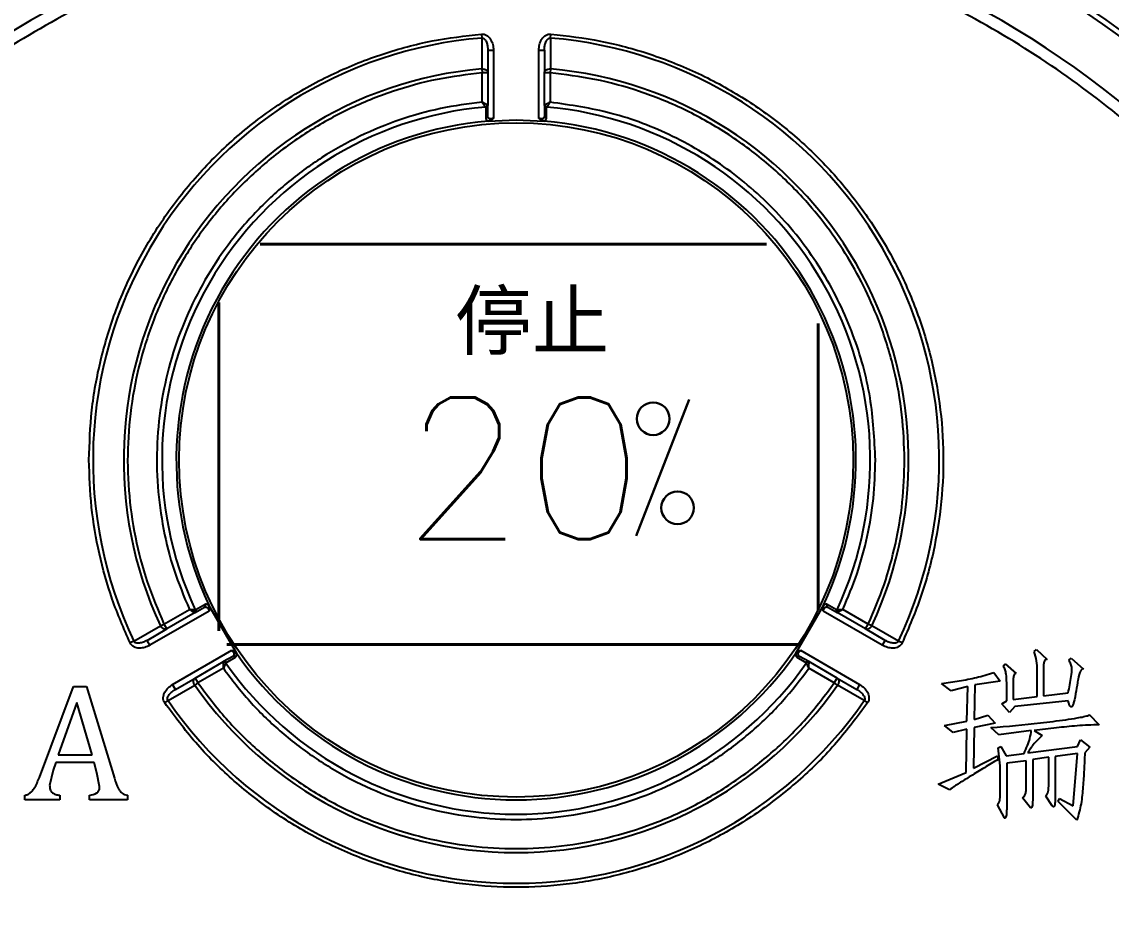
# Model space of a CAD drawing. Header units: millimetres. Extents: x 1561 to 4606, y 513 to 2666.
# Drawn here: x 2348.9 to 2445.1, y 2244.3 to 2324 of the extents above; entities that cross this region are included whole.
import ezdxf

# ---------------------------------------------------------------- set-up
doc = ezdxf.new("R2010")
doc.units = ezdxf.units.MM
for name, color, linetype, lineweight in [('AM_5', 3, 'Continuous', 25), ('DIM', 4, 'Continuous', 13), ('标注', 3, 'Continuous', 13), ('粗实线', 7, 'Continuous', 40)]:
    doc.layers.add(name, color=color, linetype=linetype, lineweight=lineweight)
doc.styles.add('01', font='txt.shx')
doc.styles.add('SLDTEXTSTYLE1', font='txt.shx', dxfattribs={"width": 0.7, "bigfont": 'gbcbig.shx'})
doc.dimstyles.new('SLDDIMSTYLE12$0', dxfattribs={"dimtxt": 12, "dimasz": 10, "dimexe": 0, "dimexo": 0.0625, "dimgap": 0.875, "dimtad": 1, "dimdec": 1, "dimlfac": 1.8, "dimrnd": 1e-09, "dimzin": 12, "dimdsep": 46, "dimtxsty": 'SLDTEXTSTYLE1', "dimcen": 0.09, "dimdle": 8.16, "dimclrd": 3, "dimclre": 3, "dimadec": 0, "dimazin": 3, "dimtfac": 1, "dimtdec": 1, "dimtofl": 0, "dimtmove": 0, "dimatfit": 3, "dimfxl": 0, "dimfrac": 2, "dimtolj": 1, "dimlwd": 5, "dimlwe": 5, "dimarcsym": 0})

# ---------------------------------------------------------------- blocks, each defined once
blk = doc.blocks.new('*D50')
at = {"layer": 'AM_5', "color": 3, "lineweight": 5, "transparency": 16777216}
blk.add_line((2500.807, 2466.011), (2106.407, 2466.011), dxfattribs=at)
at = {"layer": 'AM_5', "color": 3, "linetype": 'Continuous', "lineweight": 5, "transparency": 16777216}
for p, q in [((2106.407, 2456.011), (2106.407, 2142.226)), ((2512.483, 2132.226), (2106.407, 2132.226))]:
    blk.add_line(p, q, dxfattribs=at)
at = {"layer": 'AM_5', "color": 3, "transparency": 16777216}
for points in [[(2104.741, 2456.011), (2108.074, 2456.011), (2106.407, 2466.011)], [(2104.741, 2142.226), (2108.074, 2142.226), (2106.407, 2132.226)]]:
    blk.add_solid(points, dxfattribs=at)
at = {"layer": 'Defpoints', "color": 0, "transparency": 16777216}
for p in [(2500.869, 2466.011), (2106.407, 2132.226), (2512.545, 2132.226)]:
    blk.add_point(p, dxfattribs=at)
at = {"layer": 'AM_5', "color": 0, "transparency": 16777216, "insert": (2091.818, 2299.119), "char_height": 12, "attachment_point": 5, "rotation": 90, "style": 'SLDTEXTSTYLE1'}
blk.add_mtext('\\A1;{\\H2.28571x;335}', dxfattribs=at)

msp = doc.modelspace()

# ---------------------------------------------------------------- linework, layer by layer
at = {"color": 7, "linetype": 'Continuous', "lineweight": 25}
for p, q in [((2389.469, 2322.949), (2389.497, 2322.596)), ((2389.497, 2322.596), (2389.495, 2319.879)), ((2395.555, 2322.596), (2395.583, 2322.949)), ((2395.555, 2322.596), (2395.557, 2319.879)), ((2390.026, 2321.534), (2390.026, 2319.527)), ((2390.026, 2321.534), (2390.526, 2321.534)), ((2390.526, 2321.534), (2390.526, 2315.499)), ((2394.526, 2315.499), (2394.526, 2321.534)), ((2394.526, 2321.534), (2395.026, 2321.534)), ((2395.026, 2321.534), (2395.026, 2319.527)), ((2389.495, 2319.879), (2389.526, 2319.527)), ((2395.557, 2319.879), (2395.526, 2319.527)), ((2389.526, 2316.941), (2389.526, 2319.527)), ((2390.026, 2319.527), (2389.526, 2319.527)), ((2390.026, 2319.527), (2390.026, 2316.636)), ((2395.026, 2316.636), (2395.026, 2319.527)), ((2395.526, 2319.527), (2395.026, 2319.527)), ((2395.526, 2319.527), (2395.526, 2316.941)), ((2389.842, 2316.455), (2389.842, 2315.519)), ((2390.026, 2315.7), (2390.026, 2316.636)), ((2395.026, 2316.636), (2395.026, 2315.7)), ((2395.21, 2315.519), (2395.211, 2316.455)), ((2390.053, 2315.264), (2392.526, 2315.366)), ((2392.526, 2315.366), (2395, 2315.264)), ((2365.071, 2272.613), (2364.26, 2272.146)), ((2367.87, 2268.275), (2365.397, 2272.559)), ((2419.655, 2272.559), (2417.182, 2268.275)), ((2420.793, 2272.146), (2419.982, 2272.613)), ((2365.43, 2272.031), (2360.203, 2269.013)), ((2361.441, 2270.883), (2363.681, 2272.176)), ((2364.195, 2271.896), (2361.691, 2270.45)), ((2364.195, 2271.896), (2365.006, 2272.364)), ((2424.849, 2269.013), (2419.623, 2272.031)), ((2420.046, 2272.364), (2420.857, 2271.896)), ((2423.361, 2270.45), (2420.857, 2271.896)), ((2423.611, 2270.883), (2421.371, 2272.176)), ((2358.769, 2269.373), (2361.121, 2270.734)), ((2361.121, 2270.734), (2361.441, 2270.883)), ((2361.441, 2270.883), (2361.691, 2270.45)), ((2423.361, 2270.45), (2423.611, 2270.883)), ((2423.931, 2270.734), (2423.611, 2270.883)), ((2426.283, 2269.373), (2423.931, 2270.734)), ((2359.953, 2269.446), (2361.691, 2270.45)), ((2425.099, 2269.446), (2423.361, 2270.45)), ((2358.769, 2269.373), (2358.45, 2269.222)), ((2360.203, 2269.013), (2359.953, 2269.446)), ((2425.099, 2269.446), (2424.849, 2269.013)), ((2426.603, 2269.222), (2426.283, 2269.373)), ((2362.203, 2265.549), (2367.43, 2268.567)), ((2367.506, 2268.034), (2366.695, 2267.566)), ((2366.944, 2267.496), (2367.754, 2267.965)), ((2417.298, 2267.965), (2418.108, 2267.496)), ((2418.357, 2267.566), (2417.546, 2268.034)), ((2417.623, 2268.567), (2422.849, 2265.549)), ((2438.261, 2268.45), (2438.452, 2268.641)), ((2438.452, 2268.641), (2439.41, 2267.748)), ((2441.324, 2267.684), (2441.516, 2267.875)), ((2441.516, 2267.875), (2442.601, 2266.918)), ((2364.191, 2266.12), (2366.695, 2267.566)), ((2366.681, 2266.98), (2364.441, 2265.687)), ((2420.861, 2266.12), (2418.357, 2267.566)), ((2420.611, 2265.687), (2418.371, 2266.98)), ((2435.516, 2267.173), (2435.708, 2267.365)), ((2435.708, 2267.365), (2436.665, 2266.535)), ((2438.516, 2264.493), (2438.516, 2266.79)), ((2362.453, 2265.116), (2364.191, 2266.12)), ((2364.191, 2266.12), (2364.441, 2265.687)), ((2420.611, 2265.687), (2420.861, 2266.12)), ((2420.861, 2266.12), (2422.599, 2265.116)), ((2435.261, 2265.833), (2433.027, 2265.514)), ((2434.686, 2266.599), (2435.261, 2265.833)), ((2439.09, 2266.727), (2439.09, 2264.557)), ((2350.438, 2257.351), (2353.457, 2265.381)), ((2353.457, 2265.381), (2354.602, 2265.381)), ((2354.602, 2265.381), (2357.063, 2257.293)), ((2361.798, 2264.128), (2364.152, 2265.484)), ((2362.453, 2265.116), (2362.203, 2265.549)), ((2364.441, 2265.687), (2364.152, 2265.484)), ((2420.9, 2265.484), (2420.611, 2265.687)), ((2423.254, 2264.128), (2420.9, 2265.484)), ((2422.849, 2265.549), (2422.599, 2265.116)), ((2430.921, 2265.003), (2430.091, 2265.642)), ((2432.389, 2265.386), (2430.921, 2265.003)), ((2432.325, 2262.323), (2432.389, 2265.386)), ((2433.027, 2265.514), (2432.963, 2262.45)), ((2435.835, 2264.11), (2435.835, 2265.705)), ((2436.41, 2265.386), (2436.41, 2264.237)), ((2353.74, 2263.962), (2352.108, 2259.345)), ((2355.099, 2259.345), (2353.74, 2263.962)), ((2361.507, 2263.927), (2361.798, 2264.128)), ((2423.254, 2264.128), (2423.545, 2263.927)), ((2435.389, 2263.854), (2435.835, 2264.11)), ((2436.41, 2264.237), (2438.516, 2264.493)), ((2441.26, 2264.11), (2436.537, 2263.599)), ((2439.09, 2264.557), (2441.26, 2264.812)), ((2436.091, 2263.089), (2435.389, 2263.854)), ((2436.537, 2263.599), (2436.091, 2263.089)), ((2443.111, 2262.897), (2444.005, 2262.004)), ((2430.346, 2261.94), (2432.325, 2262.323)), ((2431.112, 2261.301), (2430.346, 2261.94)), ((2432.963, 2262.45), (2434.176, 2262.833)), ((2434.814, 2262.131), (2432.963, 2261.748)), ((2434.176, 2262.833), (2434.814, 2262.131)), ((2432.325, 2261.621), (2431.112, 2261.301)), ((2432.261, 2257.791), (2432.325, 2261.621)), ((2432.963, 2261.748), (2432.899, 2258.174)), ((2435.133, 2261.11), (2434.431, 2261.748)), ((2438.005, 2261.493), (2435.133, 2261.11)), ((2438.261, 2261.493), (2438.963, 2261.046)), ((2435.069, 2259.961), (2435.325, 2260.089)), ((2435.325, 2260.089), (2435.771, 2259.259)), ((2437.686, 2259.514), (2442.09, 2260.089)), ((2442.09, 2260.089), (2442.345, 2260.663)), ((2442.345, 2260.663), (2443.175, 2260.025)), ((2443.175, 2260.025), (2442.728, 2259.514)), ((2352.108, 2259.345), (2355.099, 2259.345)), ((2432.899, 2258.174), (2435.006, 2259.259)), ((2435.006, 2259.259), (2435.069, 2258.94)), ((2435.261, 2258.365), (2435.069, 2259.961)), ((2435.771, 2259.259), (2437.367, 2259.451)), ((2439.537, 2259.131), (2438.133, 2258.94)), ((2439.537, 2256.578), (2439.537, 2259.131)), ((2442.09, 2259.451), (2440.112, 2259.195)), ((2440.112, 2259.195), (2440.112, 2255.557)), ((2441.707, 2254.855), (2442.09, 2259.451)), ((2351.9, 2258.659), (2351.658, 2257.981)), ((2355.268, 2258.659), (2351.9, 2258.659)), ((2355.521, 2257.758), (2355.268, 2258.659)), ((2435.261, 2255.812), (2435.261, 2258.365)), ((2437.559, 2258.812), (2435.835, 2258.621)), ((2435.835, 2258.621), (2435.835, 2254.855)), ((2437.559, 2256.642), (2437.559, 2258.812)), ((2438.133, 2258.94), (2438.133, 2255.557)), ((2351.658, 2257.981), (2351.343, 2256.624)), ((2355.761, 2256.551), (2355.521, 2257.758)), ((2429.772, 2256.77), (2432.261, 2257.791)), ((2430.793, 2256.259), (2429.772, 2256.77)), ((2349.15, 2255.366), (2349.15, 2255.777)), ((2352.239, 2255.366), (2349.15, 2255.366)), ((2352.239, 2255.777), (2352.239, 2255.366)), ((2354.872, 2255.366), (2354.872, 2255.777)), ((2358.205, 2255.366), (2354.872, 2255.366)), ((2358.205, 2255.777), (2358.205, 2255.366)), ((2437.942, 2254.664), (2437.239, 2255.557)), ((2439.856, 2254.855), (2439.282, 2255.685)), ((2440.367, 2255.238), (2440.495, 2255.493)), ((2442.026, 2253.579), (2440.367, 2255.238)), ((2440.495, 2255.493), (2441.707, 2254.855)), ((2435.644, 2253.77), (2435.006, 2254.919))]:
    msp.add_line(p, q, dxfattribs=at)
for centre, radius in [((2392.526, 2250.366), 91.48), ((2392.526, 2285.366), 29.75)]:
    msp.add_circle(centre, radius, dxfattribs=at)
for centre, radius, start, end in [((2392.569, 2250.193), 99.998, 100.32817, 169.67428), ((2392.564, 2250.193), 99.998, 10.32572, 79.67183), ((2392.981, 2250.193), 99.998, 10.32572, 79.67183), ((2392.526, 2250.366), 90.341, 353.64897, 186.35103), ((2392.526, 2250.366), 89.875, 353.64897, 186.35103), ((2392.526, 2250.366), 85.319, 353.33017, 186.66983), ((2392.526, 2285.366), 37.354, 94.65071, 205.34929), ((2392.526, 2285.366), 37.354, 334.65071, 85.34929), ((2392.526, 2285.366), 34.646, 95.01875, 204.98125), ((2392.526, 2285.366), 34.646, 335.01875, 84.98125), ((2392.526, 2285.366), 31.264, 94.97704, 205.02296), ((2389.754, 2316.733), 0.229, 285.08166, 349.89538), ((2389.837, 2316.645), 0.19, 271.48927, 357.31228), ((2395.215, 2316.645), 0.19, 182.68772, 268.51073), ((2395.298, 2316.733), 0.229, 190.10462, 254.91834), ((2392.526, 2285.366), 31.264, 334.97704, 85.02296), ((2392.526, 2285.366), 30, 94.72923, 205.27077), ((2389.837, 2315.708), 0.189, 271.61698, 357.31954), ((2392.526, 2285.366), 30, 334.72923, 85.27077), ((2395.215, 2315.708), 0.189, 182.68018, 268.38303), ((2364.904, 2272.523), 0.189, 302.68018, 28.38303), ((2420.148, 2272.523), 0.189, 151.61698, 237.31954), ((2363.975, 2272.083), 0.229, 310.10462, 14.91834), ((2364.093, 2272.055), 0.19, 302.68772, 28.51073), ((2420.959, 2272.055), 0.19, 151.48927, 237.31228), ((2421.077, 2272.083), 0.229, 165.08166, 229.89538), ((2367.593, 2267.865), 0.189, 31.61705, 117.31843), ((2392.526, 2285.366), 30, 214.72923, 325.27077), ((2417.459, 2267.865), 0.189, 62.68018, 148.38303), ((2366.747, 2267.282), 0.229, 45.08166, 109.89538), ((2366.782, 2267.397), 0.19, 31.48927, 117.31228), ((2392.526, 2285.366), 31.264, 214.97704, 325.02296), ((2418.27, 2267.397), 0.19, 62.68772, 148.51073), ((2418.305, 2267.282), 0.229, 70.10462, 134.91834), ((2392.526, 2285.366), 34.646, 215.01875, 324.98125), ((2392.526, 2285.366), 37.354, 214.65071, 325.34929)]:
    msp.add_arc(centre, radius, start, end, dxfattribs=at)
for points in [[(2294.852, 2261.155), (2295.377, 2264.807), (2296.425, 2272.11), (2299.544, 2282.753), (2303.752, 2292.996), (2309.108, 2302.697), (2315.512, 2311.736), (2322.894, 2319.998), (2331.156, 2327.38), (2340.195, 2333.784), (2349.896, 2339.14), (2360.139, 2343.347), (2370.782, 2346.467), (2378.085, 2347.515), (2381.737, 2348.039)], [(2403.316, 2348.039), (2406.967, 2347.515), (2414.271, 2346.467), (2424.914, 2343.347), (2435.157, 2339.14), (2444.857, 2333.784), (2453.897, 2327.38), (2462.159, 2319.998), (2469.54, 2311.736), (2475.945, 2302.697), (2481.3, 2292.996), (2485.508, 2282.753), (2488.628, 2272.11), (2489.676, 2264.807), (2490.2, 2261.155)], [(2392.526, 2156.625), (2389.458, 2156.712), (2383.323, 2156.886), (2374.209, 2158.289), (2365.271, 2160.515), (2356.596, 2163.622), (2348.266, 2167.561), (2340.363, 2172.298), (2332.962, 2177.787), (2326.135, 2183.975), (2319.947, 2190.802), (2314.458, 2198.203), (2309.721, 2206.106), (2305.782, 2214.435), (2302.678, 2223.111), (2300.439, 2232.048), (2299.087, 2241.163), (2298.635, 2250.366), (2299.087, 2259.569), (2300.439, 2268.683), (2302.678, 2277.621), (2305.782, 2286.296), (2309.721, 2294.626), (2314.458, 2302.529), (2319.947, 2309.93), (2326.135, 2316.757), (2332.962, 2322.945), (2340.363, 2328.433), (2348.266, 2333.171), (2356.596, 2337.109), (2365.271, 2340.217), (2374.209, 2342.442), (2383.323, 2343.845), (2389.458, 2344.019), (2392.526, 2344.106)], [(2392.526, 2344.106), (2395.594, 2344.019), (2401.729, 2343.845), (2410.843, 2342.442), (2419.781, 2340.217), (2428.457, 2337.109), (2436.786, 2333.171), (2444.689, 2328.433), (2452.09, 2322.945), (2458.917, 2316.757), (2465.105, 2309.93), (2470.594, 2302.529), (2475.331, 2294.626), (2479.27, 2286.296), (2482.374, 2277.621), (2484.613, 2268.683), (2485.965, 2259.569), (2486.417, 2250.366), (2485.965, 2241.163), (2484.613, 2232.048), (2482.374, 2223.111), (2479.27, 2214.435), (2475.331, 2206.106), (2470.594, 2198.203), (2465.105, 2190.802), (2458.917, 2183.975), (2452.09, 2177.787), (2444.689, 2172.298), (2436.786, 2167.561), (2428.457, 2163.622), (2419.781, 2160.515), (2410.843, 2158.289), (2401.729, 2156.886), (2395.594, 2156.712), (2392.526, 2156.625)], [(2390.526, 2315.499), (2390.469, 2315.494), (2390.355, 2315.483), (2390.259, 2315.472), (2390.212, 2315.467)], [(2394.84, 2315.467), (2394.793, 2315.472), (2394.698, 2315.483), (2394.583, 2315.494), (2394.526, 2315.499)], [(2365.3, 2272.319), (2365.32, 2272.275), (2365.358, 2272.188), (2365.406, 2272.083), (2365.43, 2272.031)], [(2419.623, 2272.031), (2419.647, 2272.083), (2419.694, 2272.188), (2419.733, 2272.275), (2419.752, 2272.319)], [(2367.43, 2268.567), (2367.463, 2268.52), (2367.529, 2268.426), (2367.586, 2268.349), (2367.615, 2268.311)], [(2417.437, 2268.311), (2417.466, 2268.349), (2417.523, 2268.426), (2417.589, 2268.52), (2417.623, 2268.567)]]:
    msp.add_open_spline(points, degree=3, dxfattribs=at)
for points, knots in [([(2413.634, 2348.029), (2415.453, 2347.658), (2419.996, 2346.731), (2427.152, 2344.457), (2435.047, 2341.3), (2442.073, 2337.74), (2448.2, 2334.043), (2453.517, 2330.339), (2458.633, 2326.298), (2461.824, 2323.317), (2463.42, 2321.827)], [0, 0, 0, 0, 0.097589, 0.243722, 0.394103, 0.544483, 0.657403, 0.770324, 0.885162, 1, 1, 1, 1]), ([(2392.526, 2334.652), (2389.621, 2334.565), (2383.763, 2334.39), (2375.012, 2332.962), (2366.358, 2330.658), (2357.953, 2327.411), (2349.942, 2323.289), (2342.458, 2318.365), (2335.613, 2312.743), (2329.448, 2306.497), (2323.961, 2299.649), (2319.172, 2292.197), (2315.15, 2284.192), (2311.987, 2275.756), (2309.737, 2267.031), (2308.455, 2258.168), (2308.053, 2249.311), (2308.559, 2243.471), (2308.81, 2240.576)], [0, 0, 0, 0, 0.061282, 0.123596, 0.186618, 0.25, 0.313382, 0.376404, 0.438718, 0.5, 0.561282, 0.623596, 0.686618, 0.75, 0.813382, 0.876404, 0.938718, 1, 1, 1, 1]), ([(2476.242, 2240.576), (2476.493, 2243.471), (2477, 2249.311), (2476.598, 2258.168), (2475.315, 2267.031), (2473.065, 2275.756), (2469.902, 2284.192), (2465.881, 2292.197), (2461.091, 2299.649), (2455.604, 2306.497), (2449.44, 2312.743), (2442.594, 2318.365), (2435.11, 2323.289), (2427.099, 2327.411), (2418.694, 2330.658), (2410.041, 2332.962), (2401.29, 2334.39), (2395.431, 2334.565), (2392.526, 2334.652)], [0, 0, 0, 0, 0.061282, 0.123596, 0.186618, 0.25, 0.313382, 0.376404, 0.438718, 0.5, 0.561282, 0.623596, 0.686618, 0.75, 0.813382, 0.876404, 0.938718, 1, 1, 1, 1]), ([(2354.819, 2285.366), (2354.868, 2286.83), (2354.968, 2289.799), (2355.792, 2294.25), (2357.15, 2298.703), (2359.109, 2303.054), (2361.651, 2307.195), (2364.725, 2310.996), (2368.265, 2314.369), (2372.186, 2317.239), (2376.364, 2319.544), (2380.692, 2321.259), (2385.061, 2322.44), (2388.013, 2322.781), (2389.469, 2322.949)], [0, 0, 0, 0, 0.0782174, 0.1586088, 0.2410351, 0.3265141, 0.4128959, 0.5, 0.5870961, 0.6734776, 0.7589649, 0.8413829, 0.9217785, 1, 1, 1, 1]), ([(2389.469, 2322.949), (2389.55, 2322.947), (2389.716, 2322.945), (2389.94, 2322.836), (2390.132, 2322.676), (2390.329, 2322.413), (2390.492, 2322.025), (2390.515, 2321.698), (2390.526, 2321.534)], [0, 0, 0, 0, 0.122616, 0.250735, 0.37102, 0.501142, 0.75053, 1, 1, 1, 1]), ([(2389.497, 2322.596), (2389.519, 2322.597), (2389.561, 2322.599), (2389.646, 2322.573), (2389.741, 2322.503), (2389.833, 2322.383), (2389.933, 2322.182), (2390.01, 2321.895), (2390.021, 2321.656), (2390.026, 2321.534)], [0, 0, 0, 0, 0.04691, 0.093633, 0.194711, 0.311017, 0.43912, 0.713502, 1, 1, 1, 1]), ([(2394.526, 2321.534), (2394.537, 2321.698), (2394.56, 2322.026), (2394.723, 2322.413), (2394.921, 2322.677), (2395.112, 2322.836), (2395.337, 2322.945), (2395.502, 2322.947), (2395.583, 2322.949)], [0, 0, 0, 0, 0.249814, 0.499195, 0.628988, 0.749489, 0.877373, 1, 1, 1, 1]), ([(2395.026, 2321.534), (2395.032, 2321.656), (2395.042, 2321.895), (2395.12, 2322.183), (2395.219, 2322.383), (2395.311, 2322.503), (2395.407, 2322.573), (2395.491, 2322.599), (2395.534, 2322.597), (2395.555, 2322.596)], [0, 0, 0, 0, 0.286546, 0.561069, 0.68919, 0.805477, 0.906505, 0.953176, 1, 1, 1, 1]), ([(2395.583, 2322.949), (2397.053, 2322.779), (2400.026, 2322.435), (2404.405, 2321.243), (2408.678, 2319.545), (2412.74, 2317.309), (2416.497, 2314.595), (2419.869, 2311.465), (2422.794, 2308.002), (2425.257, 2304.263), (2427.264, 2300.261), (2428.8, 2295.996), (2429.825, 2291.511), (2430.297, 2286.9), (2430.202, 2282.265), (2429.537, 2277.715), (2428.379, 2273.326), (2427.19, 2270.58), (2426.603, 2269.222)], [0, 0, 0, 0, 0.060901, 0.123153, 0.186338, 0.25, 0.313662, 0.376847, 0.439099, 0.5, 0.560901, 0.623153, 0.686338, 0.75, 0.813662, 0.876847, 0.939099, 1, 1, 1, 1]), ([(2389.495, 2319.879), (2389.56, 2319.877), (2389.659, 2319.873), (2389.784, 2319.832), (2389.867, 2319.789), (2389.937, 2319.733), (2389.984, 2319.673), (2390.019, 2319.604), (2390.023, 2319.555), (2390.026, 2319.527)], [0, 0, 0, 0, 0.236257, 0.361841, 0.499462, 0.616062, 0.749747, 0.853458, 1, 1, 1, 1]), ([(2395.026, 2319.527), (2395.029, 2319.555), (2395.033, 2319.604), (2395.068, 2319.673), (2395.115, 2319.733), (2395.185, 2319.789), (2395.269, 2319.833), (2395.393, 2319.873), (2395.492, 2319.877), (2395.557, 2319.879)], [0, 0, 0, 0, 0.146576, 0.250253, 0.383985, 0.500537, 0.638173, 0.763762, 1, 1, 1, 1]), ([(2389.526, 2319.527), (2388.199, 2319.365), (2385.515, 2319.038), (2381.564, 2317.941), (2377.711, 2316.389), (2374.05, 2314.357), (2370.663, 2311.896), (2367.623, 2309.062), (2364.984, 2305.931), (2362.76, 2302.551), (2360.945, 2298.935), (2359.553, 2295.084), (2358.619, 2291.034), (2358.181, 2286.871), (2358.252, 2282.684), (2358.834, 2278.572), (2359.86, 2274.602), (2360.918, 2272.114), (2361.441, 2270.883)], [0, 0, 0, 0, 0.060923, 0.123178, 0.186353, 0.25, 0.313647, 0.376822, 0.439077, 0.5, 0.560923, 0.623178, 0.686353, 0.75, 0.813647, 0.876822, 0.939077, 1, 1, 1, 1]), ([(2426.819, 2285.366), (2426.774, 2286.692), (2426.684, 2289.383), (2425.941, 2293.415), (2424.506, 2298.141), (2421.959, 2303.371), (2418.416, 2308.083), (2414.69, 2311.658), (2411.152, 2314.27), (2407.379, 2316.375), (2403.468, 2317.949), (2399.516, 2319.041), (2396.844, 2319.367), (2395.526, 2319.527)], [0, 0, 0, 0, 0.078279, 0.158714, 0.241169, 0.369329, 0.499889, 0.58697, 0.673343, 0.758831, 0.841277, 0.921717, 1, 1, 1, 1]), ([(2389.526, 2316.941), (2388.295, 2316.782), (2385.832, 2316.464), (2382.212, 2315.433), (2378.695, 2313.996), (2375.343, 2312.117), (2372.241, 2309.849), (2369.466, 2307.251), (2367.044, 2304.376), (2364.995, 2301.26), (2363.322, 2297.929), (2362.043, 2294.393), (2361.18, 2290.691), (2360.767, 2286.871), (2360.816, 2283.029), (2361.331, 2279.264), (2362.247, 2275.613), (2363.203, 2273.322), (2363.681, 2272.176)], [0, 0, 0, 0, 0.061605, 0.123206, 0.186371, 0.25, 0.313629, 0.376794, 0.438402, 0.5, 0.561607, 0.623206, 0.686371, 0.75, 0.813629, 0.876794, 0.938399, 1, 1, 1, 1]), ([(2389.979, 2316.693), (2389.956, 2316.706), (2389.906, 2316.733), (2389.8, 2316.791), (2389.671, 2316.862), (2389.58, 2316.912), (2389.526, 2316.941)], [0, 0, 0, 0, 0.233582, 0.498754, 0.705363, 1, 1, 1, 1]), ([(2389.814, 2316.512), (2389.799, 2316.534), (2389.767, 2316.581), (2389.701, 2316.682), (2389.618, 2316.804), (2389.56, 2316.89), (2389.526, 2316.941)], [0, 0, 0, 0, 0.233264, 0.498761, 0.703431, 1, 1, 1, 1]), ([(2395.526, 2316.941), (2395.472, 2316.912), (2395.381, 2316.862), (2395.252, 2316.791), (2395.146, 2316.733), (2395.096, 2316.706), (2395.073, 2316.693)], [0, 0, 0, 0, 0.294715, 0.501246, 0.766459, 1, 1, 1, 1]), ([(2395.526, 2316.941), (2395.492, 2316.89), (2395.434, 2316.804), (2395.352, 2316.682), (2395.285, 2316.581), (2395.253, 2316.534), (2395.238, 2316.512)], [0, 0, 0, 0, 0.29649, 0.501239, 0.766694, 1, 1, 1, 1]), ([(2424.244, 2285.366), (2424.151, 2287.199), (2423.962, 2290.963), (2422.389, 2296.55), (2419.794, 2301.948), (2416.135, 2306.838), (2411.613, 2310.943), (2406.485, 2314.037), (2401.071, 2316.131), (2397.343, 2316.676), (2395.526, 2316.941)], [0, 0, 0, 0, 0.117513, 0.241217, 0.369421, 0.5, 0.630579, 0.758783, 0.882487, 1, 1, 1, 1]), ([(2389.814, 2316.512), (2389.822, 2316.503), (2389.838, 2316.485), (2389.841, 2316.465), (2389.842, 2316.455)], [0, 0, 0, 0, 0.494942, 1, 1, 1, 1]), ([(2390.026, 2316.636), (2390.024, 2316.647), (2390.019, 2316.667), (2389.992, 2316.685), (2389.979, 2316.693)], [0, 0, 0, 0, 0.544669, 1, 1, 1, 1]), ([(2395.073, 2316.693), (2395.06, 2316.685), (2395.033, 2316.667), (2395.028, 2316.647), (2395.026, 2316.636)], [0, 0, 0, 0, 0.455331, 1, 1, 1, 1]), ([(2395.211, 2316.455), (2395.212, 2316.465), (2395.214, 2316.485), (2395.23, 2316.503), (2395.238, 2316.512)], [0, 0, 0, 0, 0.505052, 1, 1, 1, 1]), ([(2389.842, 2315.519), (2389.846, 2315.494), (2389.853, 2315.446), (2389.909, 2315.379), (2389.994, 2315.321), (2390.08, 2315.294), (2390.122, 2315.28)], [0, 0, 0, 0, 0.254366, 0.499564, 0.753303, 1, 1, 1, 1]), ([(2390.212, 2315.467), (2390.184, 2315.481), (2390.126, 2315.509), (2390.047, 2315.585), (2390.035, 2315.654), (2390.026, 2315.7)], [0, 0, 0, 0, 0.237187, 0.50093, 1, 1, 1, 1]), ([(2390.526, 2315.499), (2390.454, 2315.447), (2390.343, 2315.366), (2390.182, 2315.286), (2390.093, 2315.271), (2390.053, 2315.264)], [0, 0, 0, 0, 0.50022, 0.769201, 1, 1, 1, 1]), ([(2390.122, 2315.28), (2390.118, 2315.278), (2390.11, 2315.274), (2390.087, 2315.267), (2390.067, 2315.265), (2390.053, 2315.264)], [0, 0, 0, 0, 0.217261, 0.447737, 1, 1, 1, 1]), ([(2390.212, 2315.467), (2390.212, 2315.467), (2390.212, 2315.466), (2390.211, 2315.461), (2390.21, 2315.444), (2390.204, 2315.406), (2390.186, 2315.355), (2390.157, 2315.307), (2390.134, 2315.289), (2390.122, 2315.28)], [0, 0, 0, 0, 0.001948, 0.016581, 0.057088, 0.21499, 0.505225, 0.751514, 1, 1, 1, 1]), ([(2395, 2315.264), (2394.959, 2315.271), (2394.871, 2315.286), (2394.709, 2315.366), (2394.598, 2315.447), (2394.526, 2315.499)], [0, 0, 0, 0, 0.230272, 0.499766, 1, 1, 1, 1]), ([(2395.026, 2315.7), (2395.018, 2315.654), (2395.005, 2315.585), (2394.926, 2315.509), (2394.868, 2315.481), (2394.84, 2315.467)], [0, 0, 0, 0, 0.49907, 0.762814, 1, 1, 1, 1]), ([(2394.93, 2315.28), (2394.919, 2315.289), (2394.896, 2315.306), (2394.868, 2315.351), (2394.848, 2315.406), (2394.843, 2315.447), (2394.84, 2315.467)], [0, 0, 0, 0, 0.235887, 0.4884405, 0.747071, 1, 1, 1, 1]), ([(2394.93, 2315.28), (2394.972, 2315.294), (2395.058, 2315.321), (2395.143, 2315.379), (2395.2, 2315.446), (2395.207, 2315.494), (2395.21, 2315.519)], [0, 0, 0, 0, 0.246649, 0.500433, 0.745582, 1, 1, 1, 1]), ([(2395, 2315.264), (2394.985, 2315.265), (2394.965, 2315.267), (2394.942, 2315.274), (2394.934, 2315.278), (2394.93, 2315.28)], [0, 0, 0, 0, 0.552263, 0.782739, 1, 1, 1, 1]), ([(2358.45, 2269.222), (2357.894, 2270.497), (2356.782, 2273.048), (2355.674, 2277.078), (2354.95, 2281.194), (2354.863, 2283.975), (2354.819, 2285.366)], [0, 0, 0, 0, 0.249992, 0.5, 0.749992, 1, 1, 1, 1]), ([(2421.371, 2272.176), (2421.811, 2273.222), (2422.691, 2275.312), (2423.568, 2278.605), (2424.14, 2281.965), (2424.209, 2284.232), (2424.244, 2285.366)], [0, 0, 0, 0, 0.25001, 0.5, 0.75001, 1, 1, 1, 1]), ([(2423.611, 2270.883), (2424.102, 2272.029), (2425.085, 2274.321), (2426.064, 2277.936), (2426.703, 2281.627), (2426.78, 2284.119), (2426.819, 2285.366)], [0, 0, 0, 0, 0.249991, 0.5, 0.749991, 1, 1, 1, 1]), ([(2365.417, 2272.49), (2365.385, 2272.52), (2365.318, 2272.58), (2365.225, 2272.626), (2365.139, 2272.641), (2365.094, 2272.623), (2365.071, 2272.613)], [0, 0, 0, 0, 0.2466492, 0.5004333, 0.7455821, 1, 1, 1, 1]), ([(2365.397, 2272.559), (2365.403, 2272.546), (2365.411, 2272.527), (2365.417, 2272.504), (2365.417, 2272.495), (2365.417, 2272.49)], [0, 0, 0, 0, 0.552263, 0.782739, 1, 1, 1, 1]), ([(2365.397, 2272.559), (2365.411, 2272.52), (2365.442, 2272.436), (2365.454, 2272.256), (2365.439, 2272.12), (2365.43, 2272.031)], [0, 0, 0, 0, 0.230272, 0.499766, 1, 1, 1, 1]), ([(2419.623, 2272.031), (2419.613, 2272.12), (2419.599, 2272.256), (2419.61, 2272.436), (2419.641, 2272.52), (2419.655, 2272.559)], [0, 0, 0, 0, 0.50022, 0.769201, 1, 1, 1, 1]), ([(2419.982, 2272.613), (2419.958, 2272.623), (2419.913, 2272.641), (2419.828, 2272.626), (2419.734, 2272.58), (2419.668, 2272.52), (2419.635, 2272.49)], [0, 0, 0, 0, 0.254366, 0.499564, 0.753303, 1, 1, 1, 1]), ([(2419.635, 2272.49), (2419.635, 2272.495), (2419.635, 2272.504), (2419.641, 2272.527), (2419.649, 2272.546), (2419.655, 2272.559)], [0, 0, 0, 0, 0.217261, 0.447737, 1, 1, 1, 1]), ([(2363.681, 2272.176), (2363.733, 2272.144), (2363.822, 2272.09), (2363.948, 2272.014), (2364.051, 2271.951), (2364.1, 2271.922), (2364.123, 2271.908)], [0, 0, 0, 0, 0.294715, 0.501246, 0.766459, 1, 1, 1, 1]), ([(2363.681, 2272.176), (2363.742, 2272.172), (2363.846, 2272.165), (2363.993, 2272.155), (2364.113, 2272.147), (2364.17, 2272.143), (2364.196, 2272.141)], [0, 0, 0, 0, 0.29649, 0.501239, 0.766694, 1, 1, 1, 1]), ([(2364.123, 2271.908), (2364.136, 2271.901), (2364.165, 2271.886), (2364.185, 2271.892), (2364.195, 2271.896)], [0, 0, 0, 0, 0.4553313, 1, 1, 1, 1]), ([(2364.26, 2272.146), (2364.25, 2272.142), (2364.232, 2272.134), (2364.208, 2272.139), (2364.196, 2272.141)], [0, 0, 0, 0, 0.505052, 1, 1, 1, 1]), ([(2365.006, 2272.364), (2365.05, 2272.379), (2365.116, 2272.403), (2365.221, 2272.372), (2365.275, 2272.336), (2365.3, 2272.319)], [0, 0, 0, 0, 0.4990702, 0.7628142, 1, 1, 1, 1]), ([(2365.417, 2272.49), (2365.415, 2272.476), (2365.411, 2272.447), (2365.385, 2272.397), (2365.349, 2272.357), (2365.319, 2272.332), (2365.306, 2272.323), (2365.302, 2272.32), (2365.301, 2272.32), (2365.3, 2272.319)], [0, 0, 0, 0, 0.248005, 0.494133, 0.79068, 0.942964, 0.982795, 0.994176, 1, 1, 1, 1]), ([(2419.752, 2272.319), (2419.752, 2272.319), (2419.751, 2272.32), (2419.747, 2272.323), (2419.733, 2272.333), (2419.703, 2272.357), (2419.667, 2272.398), (2419.641, 2272.447), (2419.637, 2272.476), (2419.635, 2272.49)], [0, 0, 0, 0, 0.001948, 0.016581, 0.057088, 0.21499, 0.505225, 0.751514, 1, 1, 1, 1]), ([(2419.752, 2272.319), (2419.777, 2272.336), (2419.831, 2272.372), (2419.936, 2272.403), (2420.003, 2272.379), (2420.046, 2272.364)], [0, 0, 0, 0, 0.237187, 0.50093, 1, 1, 1, 1]), ([(2420.856, 2272.141), (2420.844, 2272.139), (2420.821, 2272.134), (2420.802, 2272.142), (2420.793, 2272.146)], [0, 0, 0, 0, 0.494942, 1, 1, 1, 1]), ([(2420.856, 2272.141), (2420.882, 2272.143), (2420.939, 2272.147), (2421.06, 2272.155), (2421.206, 2272.165), (2421.31, 2272.172), (2421.371, 2272.176)], [0, 0, 0, 0, 0.233264, 0.498761, 0.703431, 1, 1, 1, 1]), ([(2420.857, 2271.896), (2420.867, 2271.892), (2420.887, 2271.886), (2420.916, 2271.901), (2420.93, 2271.908)], [0, 0, 0, 0, 0.544669, 1, 1, 1, 1]), ([(2421.371, 2272.176), (2421.319, 2272.144), (2421.23, 2272.09), (2421.104, 2272.014), (2421.001, 2271.951), (2420.952, 2271.922), (2420.93, 2271.908)], [0, 0, 0, 0, 0.294637, 0.501246, 0.766418, 1, 1, 1, 1]), ([(2361.691, 2270.45), (2361.666, 2270.438), (2361.622, 2270.418), (2361.544, 2270.413), (2361.469, 2270.425), (2361.385, 2270.457), (2361.306, 2270.507), (2361.208, 2270.594), (2361.155, 2270.679), (2361.121, 2270.734)], [0, 0, 0, 0, 0.1465757, 0.2502527, 0.383985, 0.5005373, 0.6381731, 0.7637622, 1, 1, 1, 1]), ([(2423.931, 2270.734), (2423.897, 2270.679), (2423.844, 2270.594), (2423.746, 2270.507), (2423.667, 2270.457), (2423.584, 2270.425), (2423.508, 2270.413), (2423.431, 2270.418), (2423.387, 2270.438), (2423.361, 2270.45)], [0, 0, 0, 0, 0.2362575, 0.3618415, 0.4994624, 0.6160623, 0.7497471, 0.8534584, 1, 1, 1, 1]), ([(2360.203, 2269.013), (2360.055, 2268.941), (2359.76, 2268.797), (2359.343, 2268.745), (2359.016, 2268.784), (2358.783, 2268.87), (2358.576, 2269.01), (2358.491, 2269.152), (2358.45, 2269.222)], [0, 0, 0, 0, 0.249814, 0.499195, 0.628988, 0.749489, 0.877373, 1, 1, 1, 1]), ([(2359.953, 2269.446), (2359.845, 2269.39), (2359.632, 2269.28), (2359.345, 2269.203), (2359.122, 2269.19), (2358.972, 2269.209), (2358.863, 2269.257), (2358.798, 2269.317), (2358.779, 2269.355), (2358.769, 2269.373)], [0, 0, 0, 0, 0.286546, 0.561069, 0.68919, 0.805477, 0.906505, 0.953176, 1, 1, 1, 1]), ([(2426.603, 2269.222), (2426.561, 2269.152), (2426.476, 2269.01), (2426.269, 2268.87), (2426.035, 2268.784), (2425.709, 2268.745), (2425.291, 2268.797), (2424.997, 2268.941), (2424.849, 2269.013)], [0, 0, 0, 0, 0.122616, 0.250735, 0.37102, 0.501142, 0.75053, 1, 1, 1, 1]), ([(2426.283, 2269.373), (2426.273, 2269.355), (2426.254, 2269.317), (2426.189, 2269.257), (2426.08, 2269.209), (2425.93, 2269.19), (2425.707, 2269.203), (2425.42, 2269.28), (2425.207, 2269.39), (2425.099, 2269.446)], [0, 0, 0, 0, 0.04691, 0.093633, 0.194711, 0.311017, 0.43912, 0.713502, 1, 1, 1, 1]), ([(2367.43, 2268.567), (2367.511, 2268.531), (2367.637, 2268.475), (2367.787, 2268.375), (2367.844, 2268.307), (2367.87, 2268.275)], [0, 0, 0, 0, 0.50022, 0.769201, 1, 1, 1, 1]), ([(2367.615, 2268.311), (2367.617, 2268.28), (2367.621, 2268.216), (2367.595, 2268.109), (2367.541, 2268.064), (2367.506, 2268.034)], [0, 0, 0, 0, 0.237187, 0.50093, 1, 1, 1, 1]), ([(2367.615, 2268.311), (2367.633, 2268.319), (2367.671, 2268.335), (2367.729, 2268.345), (2367.782, 2268.343), (2367.809, 2268.332), (2367.821, 2268.326)], [0, 0, 0, 0, 0.252938, 0.511572, 0.764122, 1, 1, 1, 1]), ([(2367.754, 2267.965), (2367.774, 2267.98), (2367.813, 2268.01), (2367.842, 2268.092), (2367.85, 2268.195), (2367.831, 2268.283), (2367.821, 2268.326)], [0, 0, 0, 0, 0.254366, 0.499564, 0.753303, 1, 1, 1, 1]), ([(2367.821, 2268.326), (2367.825, 2268.324), (2367.833, 2268.319), (2367.85, 2268.303), (2367.862, 2268.286), (2367.87, 2268.275)], [0, 0, 0, 0, 0.217261, 0.447737, 1, 1, 1, 1]), ([(2417.182, 2268.275), (2417.208, 2268.306), (2417.265, 2268.375), (2417.416, 2268.475), (2417.541, 2268.531), (2417.623, 2268.567)], [0, 0, 0, 0, 0.230272, 0.499766, 1, 1, 1, 1]), ([(2417.182, 2268.275), (2417.19, 2268.286), (2417.202, 2268.303), (2417.22, 2268.319), (2417.227, 2268.324), (2417.231, 2268.326)], [0, 0, 0, 0, 0.552263, 0.782739, 1, 1, 1, 1]), ([(2417.231, 2268.326), (2417.221, 2268.283), (2417.203, 2268.195), (2417.21, 2268.092), (2417.239, 2268.01), (2417.278, 2267.98), (2417.298, 2267.965)], [0, 0, 0, 0, 0.246649, 0.500433, 0.745582, 1, 1, 1, 1]), ([(2417.437, 2268.311), (2417.416, 2268.32), (2417.379, 2268.335), (2417.323, 2268.344), (2417.272, 2268.343), (2417.245, 2268.332), (2417.231, 2268.326)], [0, 0, 0, 0, 0.284642, 0.500317, 0.748404, 1, 1, 1, 1]), ([(2417.546, 2268.034), (2417.511, 2268.064), (2417.457, 2268.109), (2417.431, 2268.216), (2417.435, 2268.28), (2417.437, 2268.311)], [0, 0, 0, 0, 0.49907, 0.762814, 1, 1, 1, 1]), ([(2438.516, 2266.79), (2438.517, 2267.074), (2438.52, 2267.641), (2438.347, 2268.181), (2438.261, 2268.45)], [0, 0, 0, 0, 0.501356, 1, 1, 1, 1]), ([(2439.41, 2267.748), (2439.385, 2267.754), (2439.348, 2267.763), (2439.297, 2267.757), (2439.251, 2267.738), (2439.202, 2267.696), (2439.125, 2267.563), (2439.071, 2267.23), (2439.083, 2266.928), (2439.09, 2266.727)], [0, 0, 0, 0, 0.062894, 0.093186, 0.125519, 0.183459, 0.250862, 0.500262, 1, 1, 1, 1]), ([(2366.695, 2267.566), (2366.687, 2267.558), (2366.672, 2267.544), (2366.67, 2267.511), (2366.67, 2267.497)], [0, 0, 0, 0, 0.544669, 1, 1, 1, 1]), ([(2366.67, 2267.497), (2366.67, 2267.47), (2366.671, 2267.413), (2366.674, 2267.292), (2366.677, 2267.145), (2366.679, 2267.041), (2366.681, 2266.98)], [0, 0, 0, 0, 0.233582, 0.498754, 0.705363, 1, 1, 1, 1]), ([(2366.909, 2267.444), (2366.897, 2267.42), (2366.872, 2267.369), (2366.818, 2267.261), (2366.754, 2267.128), (2366.708, 2267.035), (2366.681, 2266.98)], [0, 0, 0, 0, 0.2332643, 0.4987609, 0.7034308, 1, 1, 1, 1]), ([(2366.681, 2266.98), (2367.434, 2265.993), (2368.941, 2264.019), (2371.644, 2261.4), (2374.647, 2259.073), (2377.95, 2257.109), (2381.465, 2255.557), (2385.103, 2254.453), (2388.804, 2253.793), (2392.526, 2253.576), (2396.248, 2253.793), (2399.95, 2254.453), (2403.587, 2255.557), (2407.102, 2257.109), (2410.405, 2259.073), (2413.408, 2261.4), (2416.112, 2264.02), (2417.618, 2265.993), (2418.371, 2266.98)], [0, 0, 0, 0, 0.061605, 0.123206, 0.186371, 0.25, 0.313629, 0.376794, 0.438402, 0.5, 0.561607, 0.623206, 0.686371, 0.75, 0.813629, 0.876794, 0.938399, 1, 1, 1, 1]), ([(2366.909, 2267.444), (2366.912, 2267.455), (2366.92, 2267.478), (2366.936, 2267.49), (2366.944, 2267.496)], [0, 0, 0, 0, 0.494942, 1, 1, 1, 1]), ([(2418.108, 2267.496), (2418.116, 2267.49), (2418.133, 2267.478), (2418.14, 2267.455), (2418.144, 2267.444)], [0, 0, 0, 0, 0.505052, 1, 1, 1, 1]), ([(2418.371, 2266.98), (2418.344, 2267.035), (2418.298, 2267.128), (2418.234, 2267.261), (2418.18, 2267.369), (2418.155, 2267.42), (2418.144, 2267.444)], [0, 0, 0, 0, 0.2964897, 0.501239, 0.7666941, 1, 1, 1, 1]), ([(2418.383, 2267.497), (2418.382, 2267.511), (2418.38, 2267.544), (2418.365, 2267.558), (2418.357, 2267.566)], [0, 0, 0, 0, 0.455331, 1, 1, 1, 1]), ([(2418.371, 2266.98), (2418.373, 2267.041), (2418.376, 2267.145), (2418.378, 2267.292), (2418.381, 2267.413), (2418.382, 2267.47), (2418.383, 2267.497)], [0, 0, 0, 0, 0.294715, 0.501246, 0.766459, 1, 1, 1, 1]), ([(2435.835, 2265.705), (2435.827, 2265.959), (2435.815, 2266.34), (2435.714, 2266.845), (2435.582, 2267.064), (2435.516, 2267.173)], [0, 0, 0, 0, 0.500501, 0.750743, 1, 1, 1, 1]), ([(2441.26, 2264.812), (2441.357, 2265.293), (2441.501, 2266.015), (2441.621, 2266.877), (2441.518, 2267.367), (2441.389, 2267.578), (2441.324, 2267.684)], [0, 0, 0, 0, 0.500403, 0.750061, 0.875011, 1, 1, 1, 1]), ([(2442.601, 2266.918), (2442.578, 2266.919), (2442.545, 2266.92), (2442.502, 2266.907), (2442.444, 2266.873), (2442.237, 2266.616), (2442.179, 2266.272), (2442.069, 2265.661), (2441.957, 2264.958), (2441.828, 2264.185), (2441.68, 2263.738), (2441.622, 2263.627), (2441.593, 2263.594), (2441.566, 2263.575), (2441.54, 2263.566), (2441.519, 2263.565), (2441.499, 2263.57), (2441.475, 2263.586), (2441.401, 2263.671), (2441.33, 2263.853), (2441.284, 2264.024), (2441.26, 2264.11)], [0, 0, 0, 0, 0.015707, 0.023084, 0.031298, 0.062594, 0.249246, 0.264592, 0.499319, 0.749347, 0.813344, 0.828624, 0.83674, 0.844073, 0.851536, 0.855317, 0.859027, 0.866095, 0.875169, 0.937439, 1, 1, 1, 1]), ([(2364.064, 2265.687), (2364.056, 2265.73), (2364.039, 2265.822), (2364.057, 2265.941), (2364.103, 2266.051), (2364.159, 2266.094), (2364.191, 2266.12)], [0, 0, 0, 0, 0.232288, 0.500069, 0.706084, 1, 1, 1, 1]), ([(2420.861, 2266.12), (2420.894, 2266.094), (2420.95, 2266.051), (2420.996, 2265.941), (2421.013, 2265.822), (2420.996, 2265.73), (2420.988, 2265.687)], [0, 0, 0, 0, 0.29395, 0.49993, 0.767731, 1, 1, 1, 1]), ([(2430.091, 2265.642), (2430.61, 2265.716), (2431.639, 2265.865), (2433.183, 2266.142), (2434.181, 2266.445), (2434.686, 2266.599)], [0, 0, 0, 0, 0.334798, 0.663306, 1, 1, 1, 1]), ([(2436.665, 2266.535), (2436.649, 2266.536), (2436.623, 2266.536), (2436.584, 2266.53), (2436.551, 2266.51), (2436.495, 2266.452), (2436.435, 2266.284), (2436.39, 2265.917), (2436.402, 2265.599), (2436.41, 2265.386)], [0, 0, 0, 0, 0.03671, 0.062559, 0.092069, 0.125794, 0.250448, 0.500152, 1, 1, 1, 1]), ([(2361.507, 2263.927), (2361.468, 2263.997), (2361.387, 2264.142), (2361.369, 2264.391), (2361.411, 2264.637), (2361.541, 2264.939), (2361.795, 2265.274), (2362.067, 2265.458), (2362.203, 2265.549)], [0, 0, 0, 0, 0.122616, 0.250735, 0.37102, 0.501142, 0.75053, 1, 1, 1, 1]), ([(2361.798, 2264.128), (2361.786, 2264.145), (2361.764, 2264.181), (2361.744, 2264.267), (2361.757, 2264.386), (2361.815, 2264.525), (2361.939, 2264.711), (2362.149, 2264.922), (2362.35, 2265.051), (2362.453, 2265.116)], [0, 0, 0, 0, 0.04691, 0.093633, 0.194711, 0.311017, 0.43912, 0.713502, 1, 1, 1, 1]), ([(2364.152, 2265.484), (2364.133, 2265.516), (2364.095, 2265.581), (2364.075, 2265.651), (2364.064, 2265.687)], [0, 0, 0, 0, 0.493554, 1, 1, 1, 1]), ([(2364.441, 2265.687), (2365.245, 2264.618), (2366.871, 2262.458), (2369.796, 2259.585), (2373.067, 2257.024), (2376.657, 2254.869), (2380.482, 2253.167), (2384.456, 2251.951), (2388.487, 2251.231), (2392.526, 2250.995), (2396.565, 2251.231), (2400.597, 2251.951), (2404.571, 2253.167), (2408.395, 2254.869), (2411.985, 2257.024), (2415.256, 2259.585), (2418.181, 2262.458), (2419.807, 2264.618), (2420.611, 2265.687)], [0, 0, 0, 0, 0.060923, 0.123178, 0.186353, 0.25, 0.313647, 0.376822, 0.439077, 0.5, 0.560923, 0.623178, 0.686353, 0.75, 0.813647, 0.876822, 0.939077, 1, 1, 1, 1]), ([(2420.988, 2265.687), (2420.978, 2265.651), (2420.957, 2265.581), (2420.919, 2265.516), (2420.9, 2265.484)], [0, 0, 0, 0, 0.5064463, 1, 1, 1, 1]), ([(2422.599, 2265.116), (2422.702, 2265.051), (2422.904, 2264.922), (2423.114, 2264.711), (2423.237, 2264.525), (2423.296, 2264.385), (2423.308, 2264.267), (2423.288, 2264.181), (2423.266, 2264.145), (2423.254, 2264.128)], [0, 0, 0, 0, 0.2865456, 0.5610687, 0.6891901, 0.8054766, 0.906505, 0.9531764, 1, 1, 1, 1]), ([(2422.849, 2265.549), (2422.985, 2265.458), (2423.258, 2265.274), (2423.512, 2264.939), (2423.641, 2264.636), (2423.683, 2264.391), (2423.665, 2264.142), (2423.585, 2263.997), (2423.545, 2263.927)], [0, 0, 0, 0, 0.249814, 0.499195, 0.628988, 0.749489, 0.877373, 1, 1, 1, 1]), ([(2423.545, 2263.927), (2422.663, 2262.739), (2420.879, 2260.336), (2417.657, 2257.139), (2414.05, 2254.288), (2410.083, 2251.888), (2405.854, 2249.991), (2401.457, 2248.636), (2396.996, 2247.835), (2392.526, 2247.572), (2388.057, 2247.835), (2383.595, 2248.636), (2379.198, 2249.991), (2374.969, 2251.888), (2371.002, 2254.288), (2367.395, 2257.139), (2364.173, 2260.336), (2362.389, 2262.739), (2361.507, 2263.927)], [0, 0, 0, 0, 0.060901, 0.123153, 0.186338, 0.25, 0.313662, 0.376847, 0.439099, 0.5, 0.560901, 0.623153, 0.686338, 0.75, 0.813662, 0.876847, 0.939099, 1, 1, 1, 1]), ([(2434.431, 2261.748), (2435.892, 2261.87), (2438.099, 2262.054), (2440.64, 2262.384), (2441.918, 2262.574), (2442.54, 2262.685), (2442.855, 2262.762), (2443.003, 2262.804), (2443.066, 2262.837), (2443.097, 2262.854), (2443.107, 2262.862), (2443.112, 2262.871), (2443.114, 2262.882), (2443.112, 2262.891), (2443.111, 2262.897)], [0, 0, 0, 0, 0.499866, 0.755184, 0.873269, 0.940653, 0.9703, 0.984189, 0.992842, 0.99431, 0.996215, 0.997059, 0.997763, 1, 1, 1, 1]), ([(2444.005, 2262.004), (2443.35, 2261.979), (2442.087, 2261.931), (2440.175, 2261.716), (2438.916, 2261.569), (2438.261, 2261.493)], [0, 0, 0, 0, 0.340904, 0.65699, 1, 1, 1, 1]), ([(2437.367, 2259.451), (2437.466, 2259.688), (2437.65, 2260.13), (2437.904, 2260.803), (2437.971, 2261.258), (2438.005, 2261.493)], [0, 0, 0, 0, 0.359332, 0.669185, 1, 1, 1, 1]), ([(2438.963, 2261.046), (2438.718, 2260.819), (2438.227, 2260.363), (2437.867, 2259.798), (2437.686, 2259.514)], [0, 0, 0, 0, 0.498794, 1, 1, 1, 1]), ([(2442.728, 2259.514), (2442.709, 2259.015), (2442.67, 2258.016), (2442.572, 2256.521), (2442.441, 2255.022), (2442.165, 2254.06), (2442.026, 2253.579)], [0, 0, 0, 0, 0.250078, 0.500157, 0.750158, 1, 1, 1, 1]), ([(2435.069, 2258.94), (2434.666, 2258.697), (2433.858, 2258.21), (2432.717, 2257.508), (2431.682, 2256.876), (2431.075, 2256.455), (2430.793, 2256.259)], [0, 0, 0, 0, 0.279532, 0.560917, 0.796186, 1, 1, 1, 1]), ([(2349.15, 2255.777), (2349.237, 2255.797), (2349.411, 2255.836), (2349.714, 2256.032), (2350.11, 2256.523), (2350.307, 2257.019), (2350.438, 2257.351)], [0, 0, 0, 0, 0.12504, 0.250236, 0.499874, 1, 1, 1, 1]), ([(2357.063, 2257.293), (2357.158, 2256.968), (2357.277, 2256.559), (2357.554, 2256.136), (2357.797, 2255.897), (2358.041, 2255.825), (2358.205, 2255.777)], [0, 0, 0, 0, 0.50046, 0.628361, 0.750703, 1, 1, 1, 1]), ([(2351.343, 2256.624), (2351.35, 2256.508), (2351.36, 2256.332), (2351.466, 2256.122), (2351.629, 2255.955), (2351.898, 2255.835), (2352.125, 2255.797), (2352.239, 2255.777)], [0, 0, 0, 0, 0.249595, 0.377929, 0.49984, 0.749543, 1, 1, 1, 1]), ([(2354.872, 2255.777), (2355.094, 2255.816), (2355.374, 2255.864), (2355.63, 2256.08), (2355.746, 2256.273), (2355.755, 2256.44), (2355.761, 2256.551)], [0, 0, 0, 0, 0.499477, 0.62618, 0.750315, 1, 1, 1, 1]), ([(2437.239, 2255.557), (2437.279, 2255.587), (2437.357, 2255.648), (2437.468, 2255.814), (2437.579, 2256.146), (2437.567, 2256.444), (2437.559, 2256.642)], [0, 0, 0, 0, 0.125102, 0.250487, 0.500275, 1, 1, 1, 1]), ([(2439.282, 2255.685), (2439.331, 2255.747), (2439.43, 2255.873), (2439.519, 2256.183), (2439.53, 2256.42), (2439.537, 2256.578)], [0, 0, 0, 0, 0.2496128, 0.5003947, 1, 1, 1, 1]), ([(2435.006, 2254.919), (2435.059, 2254.979), (2435.167, 2255.099), (2435.247, 2255.415), (2435.255, 2255.654), (2435.261, 2255.812)], [0, 0, 0, 0, 0.248888, 0.499184, 1, 1, 1, 1]), ([(2438.133, 2255.557), (2438.13, 2255.393), (2438.124, 2255.116), (2438.102, 2254.814), (2438.039, 2254.692), (2438.02, 2254.671), (2438.006, 2254.661), (2437.991, 2254.655), (2437.975, 2254.653), (2437.958, 2254.656), (2437.947, 2254.661), (2437.942, 2254.664)], [0, 0, 0, 0, 0.502708, 0.847693, 0.895837, 0.915403, 0.932716, 0.94869, 0.964469, 0.98124, 1, 1, 1, 1]), ([(2440.112, 2255.557), (2440.108, 2255.392), (2440.104, 2255.144), (2440.072, 2254.879), (2440.025, 2254.786), (2440.005, 2254.767), (2439.987, 2254.759), (2439.972, 2254.756), (2439.957, 2254.757), (2439.93, 2254.767), (2439.894, 2254.801), (2439.87, 2254.836), (2439.856, 2254.855)], [0, 0, 0, 0, 0.499283, 0.748654, 0.782672, 0.812583, 0.827376, 0.841874, 0.856441, 0.872129, 0.928496, 1, 1, 1, 1]), ([(2435.835, 2254.855), (2435.832, 2254.66), (2435.826, 2254.329), (2435.804, 2253.971), (2435.739, 2253.813), (2435.715, 2253.781), (2435.694, 2253.767), (2435.677, 2253.763), (2435.66, 2253.764), (2435.649, 2253.768), (2435.644, 2253.77)], [0, 0, 0, 0, 0.503394, 0.856186, 0.905523, 0.941888, 0.956666, 0.970428, 0.984465, 1, 1, 1, 1])]:
    msp.add_open_spline(points, degree=3, knots=knots, dxfattribs=at)
at = {"layer": 'DIM', "lineweight": 30}
msp.add_line((2407.804, 2290.688), (2403.117, 2278.661), dxfattribs=at)
for centre in [(2404.623, 2289), (2406.782, 2281.143)]:
    msp.add_circle(centre, 1.441, dxfattribs=at)
at = {"layer": '粗实线', "linetype": 'ByBlock'}
for points in [[(2369.918, 2304.4), (2414.621, 2304.4)], [(2366.289, 2270.273), (2366.289, 2299.262)], [(2419.199, 2297.411), (2419.199, 2272.124)], [(2417.54, 2269.069), (2366.999, 2269.069)]]:
    msp.add_lwpolyline(points, dxfattribs=at)

# ---------------------------------------------------------------- texts
at = {"layer": '标注', "attachment_point": 1, "style": '01'}
for s, insert, char_height, width in [('停止', (2387.098, 2300.161), 5, 36.52107), ('20', (2382.459, 2290.88), 12.5, 59.61248)]:
    msp.add_mtext(s, dxfattribs=dict(at, insert=insert, char_height=char_height, width=width))

# ---------------------------------------------------------------- dimensions: what is measured, and where the dimension line sits
at = {"layer": 'AM_5'}
dim = msp.add_linear_dim(base=(2106.407, 2132.226), p1=(2500.869, 2466.011), p2=(2512.545, 2132.226), angle=90, text='{\\H2.28571x;335}', dimstyle='SLDDIMSTYLE12$0', override={"dimlfac": 1}, dxfattribs=at)
dim.commit()
dim.dimension.update_dxf_attribs({"geometry": '*D50', "text_midpoint": (2091.818, 2299.119)})

doc.saveas('drawing.dxf')
